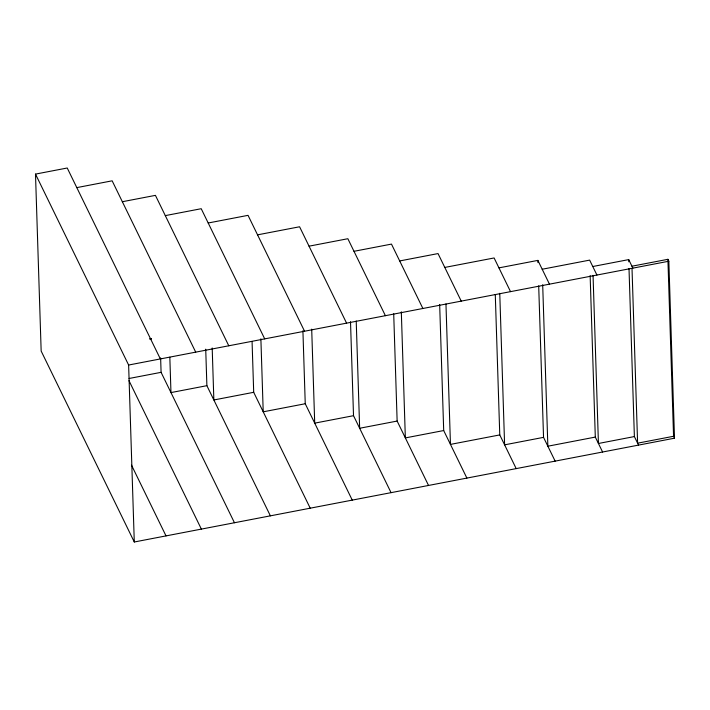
<?xml version="1.0" encoding="UTF-8"?>
<svg xmlns="http://www.w3.org/2000/svg" width="710" height="710" viewBox="0 0 710 710"><rect width="100%" height="100%" fill="white"/><g stroke="black" fill="none" stroke-linecap="round" stroke-linejoin="round"><path stroke-width="1.06" d="M631.944 266.214L667.906 259.31L668.838 261.227L674.5 438.194L134.288 541.996L41.162 351.068L35.5 174.101L67.237 168.004L160.353 358.932M76.804 187.618L112.153 180.819L195.712 352.142M122.351 201.72L155.428 195.365L228.789 345.788M165.306 215.618L201.223 208.713L264.715 338.883M208.19 223.002L248.038 215.343L304.555 331.224M257.552 234.85L299.584 226.774L346.586 323.148M309.045 246.175L347.856 238.72L385.397 315.693M353.988 251.305L391.476 244.098L422.876 308.486M399.686 260.943L438.034 253.577L461.225 301.12M444.797 267.43L494.107 257.961L510.534 291.641M498.944 267.874L537.878 260.392L549.469 284.16M542.191 269.241L589.646 260.117L596.933 275.045M592.77 266.516L628.723 259.603L632.885 268.132M35.5 174.101L128.625 365.029L668.838 261.227M129.078 378.483L161.09 372.333L234.451 522.746M270.377 515.851L206.885 385.681L170.968 392.586L169.832 357.192M310.217 508.191L253.701 392.31L213.852 399.97L212.192 347.98M352.249 500.115L305.247 403.741L263.215 411.818L260.881 338.821M391.059 492.66L353.518 415.687L314.707 423.142L311.699 329.129M428.538 485.454L397.139 421.065L359.65 428.263L356.216 320.982M466.887 478.087L443.697 430.544L405.348 437.91L401.319 311.823M516.197 468.609L499.769 434.919L450.459 444.398L445.96 303.933M555.14 461.127L543.541 437.36L504.606 444.842L499.76 293.31M602.595 452.013L595.308 437.085L547.854 446.208L542.688 284.719M638.547 445.099L634.385 436.57L598.432 443.484L593.054 275.365M674.5 438.194L673.568 436.277L637.607 443.182L632.015 268.424M128.98 380.675L201.374 529.11M131.527 465.183L166.016 535.899M667.906 259.31L673.568 436.277M628.723 259.603L628.794 261.821M629.007 268.451L634.385 436.57M590.143 275.604L595.308 437.085M537.878 260.392L537.949 262.602M538.695 285.828L543.541 437.36M495.278 294.455L499.769 434.919M439.667 304.448L443.697 430.544M393.704 313.776L397.139 421.065M350.509 321.674L353.518 415.687M302.913 330.745L305.247 403.741M252.068 341.43L253.701 392.31M205.722 349.178L206.885 385.681M160.629 357.946L161.09 372.333M128.625 365.029L134.288 541.996M151.399 338.785L149.854 338.936L151.399 338.785"/></g></svg>
